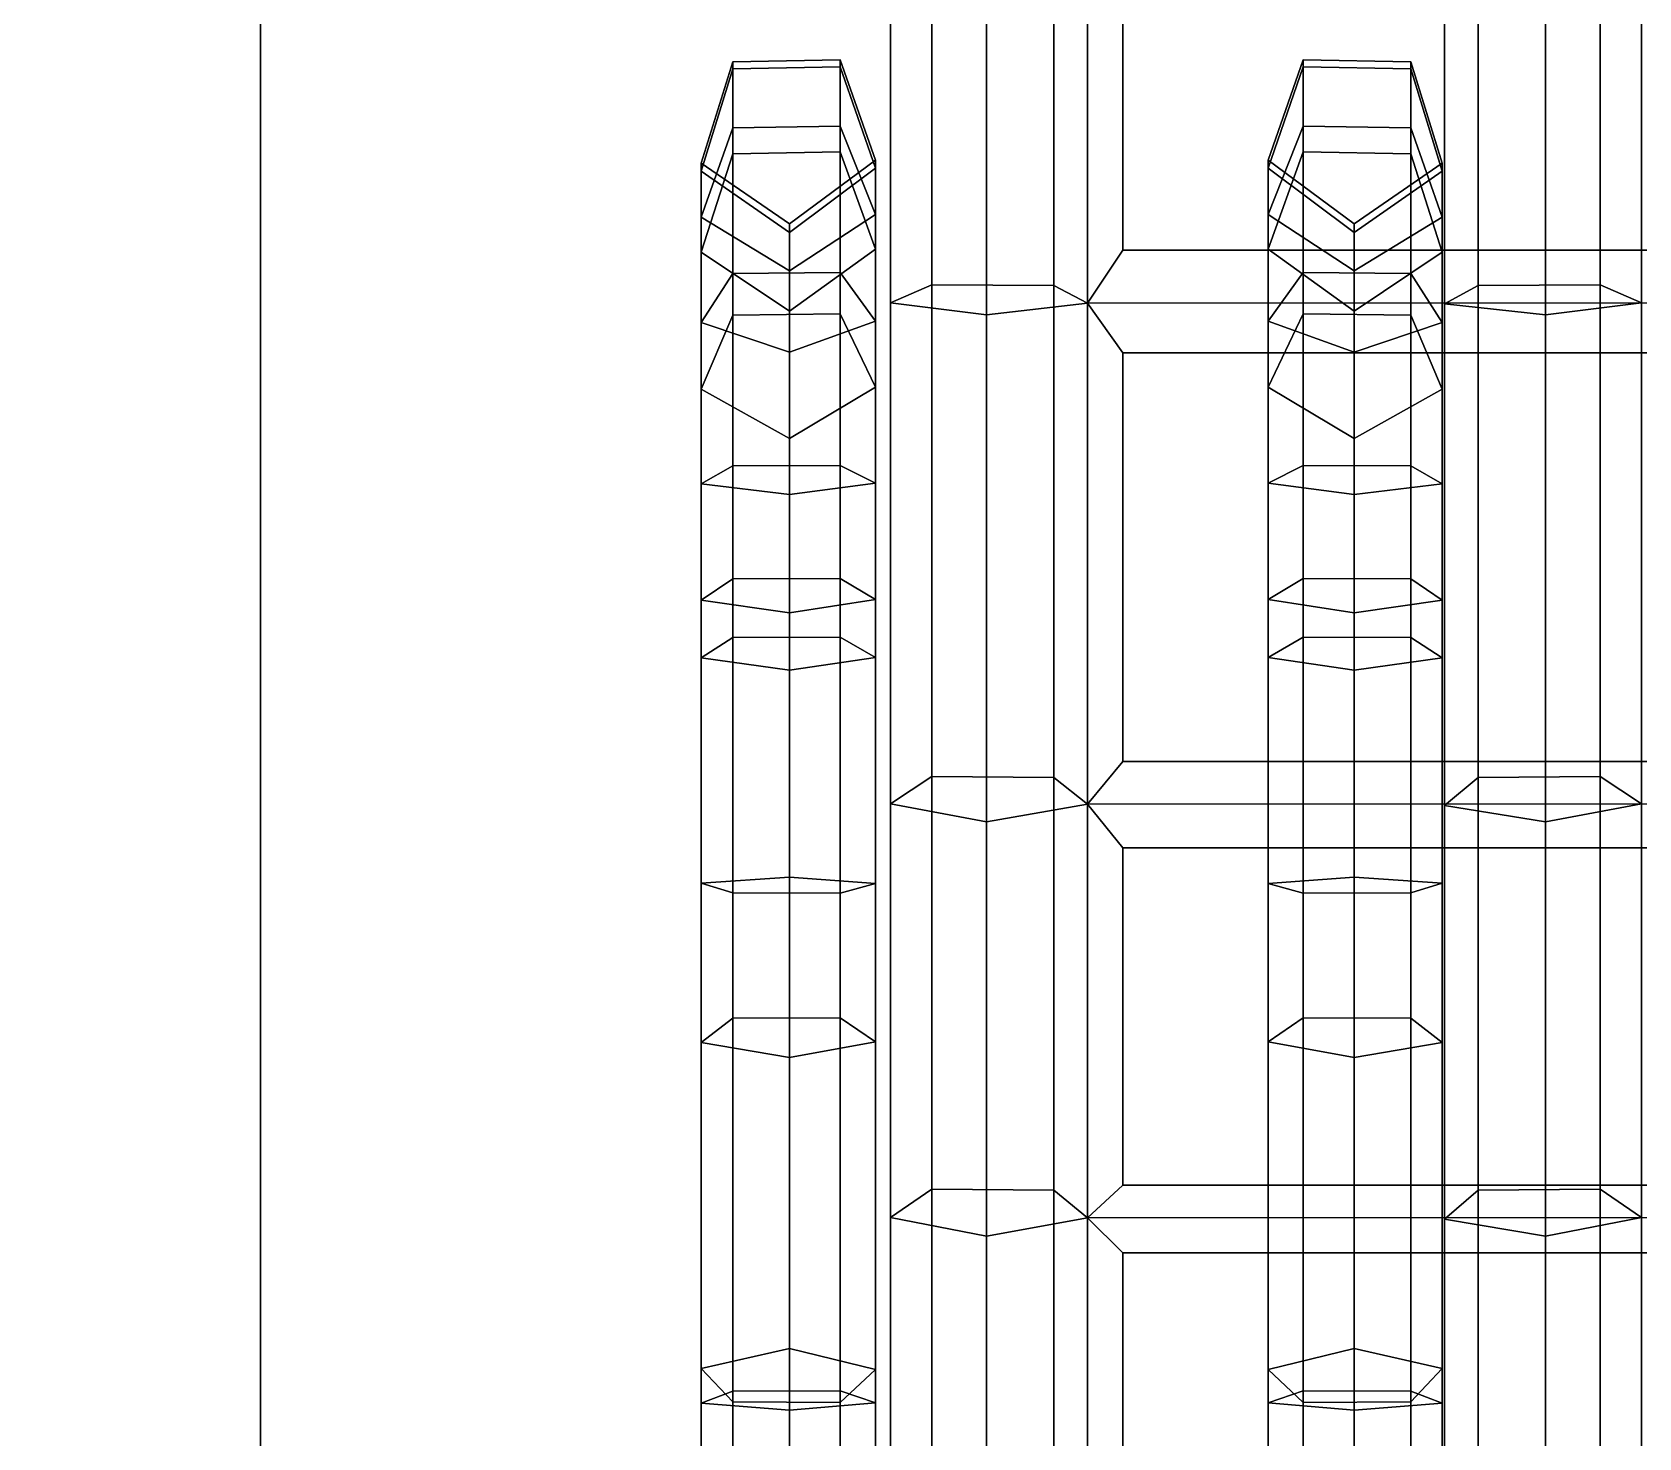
# Model space of a CAD drawing. Extents: x -252 to 252, y 0 to 101.
# Drawn here: x -110.75 to -101.7, y 21.62 to 29.54 of the extents above; entities that cross this region are included whole.
import ezdxf

# ---------------------------------------------------------------- set-up
doc = ezdxf.new("R2010")
doc.units = 0

msp = doc.modelspace()

# ---------------------------------------------------------------- linework, layer by layer
for points in [[(-91.667435, 93.664322, 218.68718), (-91.667191, -0.000022, 218.687424), (-185.538284, 0, 218.687424), (-185.538101, 93.664322, 218.68718)], [(-109.463577, 19.780657, 200.323898), (-109.463577, 36.417885, 200.323898), (-130.069534, 36.417885, 200.323898), (-130.069534, 19.780657, 200.323898)], [(-109.463577, 19.780653, 209.465744), (-109.463577, 36.417877, 209.4655), (-109.463577, 36.417885, 200.323898), (-109.463577, 19.780657, 200.323898)], [(-92.603958, 36.417877, 209.4655), (-109.463577, 36.417877, 209.4655), (-109.463577, 19.780653, 209.465744), (-92.603958, 19.780653, 209.4655)], [(-105.918137, 28.014383, 143.3685), (-105.918137, 31.280491, 143.266113), (-105.684219, 31.300468, 143.911041), (-105.684219, 28.11651, 144.005768)], [(-105.684219, 28.11651, 144.005768), (-105.684219, 31.300468, 143.911041), (-104.998428, 31.299761, 143.888336), (-104.998428, 28.112886, 143.983063)], [(-104.998428, 28.112886, 143.983063), (-104.998428, 31.299761, 143.888336), (-104.808304, 31.2803, 143.259918), (-104.808304, 28.013395, 143.362335)], [(-102.608719, 28.112886, -62.271713), (-102.608719, 31.299761, -62.177002), (-102.798965, 31.279362, -61.517746), (-102.798965, 28.008522, -61.620651)], [(-101.922928, 28.11651, -62.294434), (-101.922928, 31.300468, -62.199692), (-102.608719, 31.299761, -62.177002), (-102.608719, 28.112886, -62.271713)], [(-101.68898, 28.014383, -61.65715), (-101.68898, 31.280491, -61.554764), (-101.922928, 31.300468, -62.199692), (-101.922928, 28.11651, -62.294434)], [(-105.37645, 27.947653, 142.952087), (-105.37645, 31.267467, 142.844574), (-105.918137, 31.280491, 143.266113), (-105.918137, 28.014383, 143.3685)], [(-104.808304, 28.013395, 143.362335), (-104.808304, 31.2803, 143.259918), (-105.37645, 31.267467, 142.844574), (-105.37645, 27.947653, 142.952087)], [(-104.808304, 28.013395, 143.362335), (-104.808304, 31.2803, 143.259918), (-87.096817, 31.280491, 143.266113), (-87.096817, 28.014383, 143.3685)], [(-104.608444, 28.310822, 143.222778), (-104.608444, 30.975517, 143.139313), (-104.808304, 31.2803, 143.259918), (-104.808304, 28.013395, 143.362335)], [(-102.798965, 28.008522, -61.620651), (-102.798965, 31.279362, -61.517746), (-102.230667, 31.267467, -61.13324), (-102.230667, 27.947653, -61.240738)], [(-102.230667, 27.947653, -61.240738), (-102.230667, 31.267467, -61.13324), (-101.68898, 31.280491, -61.554764), (-101.68898, 28.014383, -61.65715)], [(-87.29689, 30.975517, 143.139313), (-104.608444, 30.975517, 143.139313), (-104.608444, 28.310822, 143.222778), (-87.29689, 28.310822, 143.222778)], [(-106.982803, 28.496767, 141.839325), (-106.982803, 28.801994, 139.719727), (-106.805283, 29.371763, 139.825912), (-106.805283, 29.000656, 142.125595)], [(-106.982803, 28.801994, 139.719727), (-106.982803, 28.756561, 131.743027), (-106.805283, 29.333246, 131.685272), (-106.805283, 29.371763, 139.825912)], [(-106.982803, 28.756561, 131.743027), (-106.982803, 28.300129, 130.254562), (-106.805283, 28.854576, 130.085876), (-106.805283, 29.333246, 131.685272)], [(-106.805283, 29.000656, 142.125595), (-106.805283, 29.371763, 139.825912), (-106.199631, 29.382107, 139.82785), (-106.199631, 29.009808, 142.130783)], [(-106.805283, 29.371763, 139.825912), (-106.805283, 29.333246, 131.685272), (-106.199631, 29.343699, 131.684189), (-106.199631, 29.382107, 139.82785)], [(-106.805283, 29.333246, 131.685272), (-106.805283, 28.854576, 130.085876), (-106.199631, 28.864635, 130.082672), (-106.199631, 29.343699, 131.684189)], [(-106.199631, 29.009808, 142.130783), (-106.199631, 29.382107, 139.82785), (-106.002182, 28.818752, 139.722824), (-106.002182, 28.511574, 141.847672)], [(-106.199631, 29.382107, 139.82785), (-106.199631, 29.343699, 131.684189), (-106.002182, 28.773485, 131.741302), (-106.002182, 28.818752, 139.722824)], [(-106.199631, 29.343699, 131.684189), (-106.199631, 28.864635, 130.082672), (-106.002182, 28.31642, 130.249649), (-106.002182, 28.773485, 131.741302)], [(-103.593887, 29.009808, -60.419449), (-103.593887, 29.382107, -58.116516), (-103.791336, 28.818752, -58.01149), (-103.791336, 28.511574, -60.136337)], [(-103.593887, 29.382107, -58.116516), (-103.593887, 29.343699, -49.972855), (-103.791336, 28.773485, -50.029968), (-103.791336, 28.818752, -58.01149)], [(-103.593887, 29.343699, -49.972855), (-103.593887, 28.864635, -48.371338), (-103.791336, 28.31642, -48.538315), (-103.791336, 28.773485, -50.029968)], [(-102.987961, 29.000656, -60.414261), (-102.987961, 29.371763, -58.114578), (-103.593887, 29.382107, -58.116516), (-103.593887, 29.009808, -60.419449)], [(-102.987961, 29.371763, -58.114578), (-102.987961, 29.333246, -49.973938), (-103.593887, 29.343699, -49.972855), (-103.593887, 29.382107, -58.116516)], [(-102.987961, 29.333246, -49.973938), (-102.987961, 28.854576, -48.374474), (-103.593887, 28.864635, -48.371338), (-103.593887, 29.343699, -49.972855)], [(-102.810684, 28.496767, -60.127991), (-102.810684, 28.801994, -58.008392), (-102.987961, 29.371763, -58.114578), (-102.987961, 29.000656, -60.414261)], [(-102.810684, 28.801994, -58.008392), (-102.810684, 28.756561, -50.031708), (-102.987961, 29.333246, -49.973938), (-102.987961, 29.371763, -58.114578)], [(-102.810684, 28.756561, -50.031708), (-102.810684, 28.300129, -48.543228), (-102.987961, 28.854576, -48.374474), (-102.987961, 29.333246, -49.973938)], [(-106.982803, 27.903496, 142.934662), (-106.982803, 28.496767, 141.839325), (-106.805283, 29.000656, 142.125595), (-106.805283, 28.17988, 143.444061)], [(-106.805283, 28.17988, 143.444061), (-106.805283, 29.000656, 142.125595), (-106.199631, 29.009808, 142.130783), (-106.199631, 28.184921, 143.453217)], [(-106.199631, 28.184921, 143.453217), (-106.199631, 29.009808, 142.130783), (-106.002182, 28.511574, 141.847672), (-106.002182, 27.911619, 142.949524)], [(-103.593887, 28.184921, -61.741882), (-103.593887, 29.009808, -60.419449), (-103.791336, 28.511574, -60.136337), (-103.791336, 27.911619, -61.238174)], [(-102.987961, 28.17988, -61.73259), (-102.987961, 29.000656, -60.414261), (-103.593887, 29.009808, -60.419449), (-103.593887, 28.184921, -61.741882)], [(-102.810684, 27.903496, -61.22319), (-102.810684, 28.496767, -60.127991), (-102.987961, 29.000656, -60.414261), (-102.987961, 28.17988, -61.73259)], [(-106.982803, 28.300129, 130.254562), (-106.982803, 27.52829, 129.482758), (-106.805283, 27.944954, 129.079987), (-106.805283, 28.854576, 130.085876)], [(-106.805283, 28.854576, 130.085876), (-106.805283, 27.944954, 129.079987), (-106.199631, 27.952518, 129.072632), (-106.199631, 28.864635, 130.082672)], [(-106.199631, 28.864635, 130.082672), (-106.199631, 27.952518, 129.072632), (-106.002182, 27.540535, 129.470917), (-106.002182, 28.31642, 130.249649)], [(-103.593887, 28.864635, -48.371338), (-103.593887, 27.952518, -47.361298), (-103.791336, 27.540535, -47.759575), (-103.791336, 28.31642, -48.538315)], [(-102.987961, 28.854576, -48.374474), (-102.987961, 27.944954, -47.368652), (-103.593887, 27.952518, -47.361298), (-103.593887, 28.864635, -48.371338)], [(-102.810684, 28.300129, -48.543228), (-102.810684, 27.52829, -47.771416), (-102.987961, 27.944954, -47.368652), (-102.987961, 28.854576, -48.374474)], [(-106.486374, 28.194473, 141.667557), (-106.486374, 28.460215, 139.655991), (-106.982803, 28.801994, 139.719727), (-106.982803, 28.496767, 141.839325)], [(-106.486374, 28.460215, 139.655991), (-106.486374, 28.410625, 131.77774), (-106.982803, 28.756561, 131.743027), (-106.982803, 28.801994, 139.719727)], [(-106.002182, 28.511574, 141.847672), (-106.002182, 28.818752, 139.722824), (-106.486374, 28.460215, 139.655991), (-106.486374, 28.194473, 141.667557)], [(-106.002182, 28.818752, 139.722824), (-106.002182, 28.773485, 131.741302), (-106.486374, 28.410625, 131.77774), (-106.486374, 28.460215, 139.655991)], [(-106.002182, 28.773485, 131.741302), (-106.002182, 28.31642, 130.249649), (-106.486374, 27.967525, 130.35585), (-106.486374, 28.410625, 131.77774)], [(-103.791336, 28.511574, -60.136337), (-103.791336, 28.818752, -58.01149), (-103.307358, 28.460215, -57.944656), (-103.307358, 28.194473, -59.956223)], [(-103.791336, 28.818752, -58.01149), (-103.791336, 28.773485, -50.029968), (-103.307358, 28.410625, -50.066467), (-103.307358, 28.460215, -57.944656)], [(-103.791336, 28.773485, -50.029968), (-103.791336, 28.31642, -48.538315), (-103.307358, 27.967525, -48.644417), (-103.307358, 28.410625, -50.066467)], [(-103.307358, 28.194473, -59.956223), (-103.307358, 28.460215, -57.944656), (-102.810684, 28.801994, -58.008392), (-102.810684, 28.496767, -60.127991)], [(-103.307358, 28.460215, -57.944656), (-103.307358, 28.410625, -50.066467), (-102.810684, 28.756561, -50.031708), (-102.810684, 28.801994, -58.008392)], [(-106.486374, 28.410625, 131.77774), (-106.486374, 27.967525, 130.35585), (-106.982803, 28.300129, 130.254562), (-106.982803, 28.756561, 131.743027)], [(-103.307358, 28.410625, -50.066467), (-103.307358, 27.967525, -48.644417), (-102.810684, 28.300129, -48.543228), (-102.810684, 28.756561, -50.031708)], [(-106.486374, 27.737684, 142.629028), (-106.486374, 28.194473, 141.667557), (-106.982803, 28.496767, 141.839325), (-106.982803, 27.903496, 142.934662)], [(-106.002182, 27.911619, 142.949524), (-106.002182, 28.511574, 141.847672), (-106.486374, 28.194473, 141.667557), (-106.486374, 27.737684, 142.629028)], [(-103.791336, 27.911619, -61.238174), (-103.791336, 28.511574, -60.136337), (-103.307358, 28.194473, -59.956223), (-103.307358, 27.737684, -60.917679)], [(-103.307358, 27.737684, -60.917679), (-103.307358, 28.194473, -59.956223), (-102.810684, 28.496767, -60.127991), (-102.810684, 27.903496, -61.22319)], [(-106.002182, 28.31642, 130.249649), (-106.002182, 27.540535, 129.470917), (-106.486374, 27.250189, 129.759613), (-106.486374, 27.967525, 130.35585)], [(-103.791336, 28.31642, -48.538315), (-103.791336, 27.540535, -47.759575), (-103.307358, 27.250189, -48.048279), (-103.307358, 27.967525, -48.644417)], [(-106.486374, 27.967525, 130.35585), (-106.486374, 27.250189, 129.759613), (-106.982803, 27.52829, 129.482758), (-106.982803, 28.300129, 130.254562)], [(-87.29689, 28.310822, 143.222778), (-104.608444, 28.310822, 143.222778), (-104.808304, 28.013395, 143.362335), (-87.096817, 28.014383, 143.3685)], [(-103.307358, 27.967525, -48.644417), (-103.307358, 27.250189, -48.048279), (-102.810684, 27.52829, -47.771416), (-102.810684, 28.300129, -48.543228)], [(-106.982803, 26.995197, 143.368958), (-106.982803, 27.903496, 142.934662), (-106.805283, 28.17988, 143.444061), (-106.805283, 27.096577, 143.939636)], [(-106.805283, 27.096577, 143.939636), (-106.805283, 28.17988, 143.444061), (-106.199631, 28.184921, 143.453217), (-106.199631, 27.098421, 143.949921)], [(-106.199631, 27.098421, 143.949921), (-106.199631, 28.184921, 143.453217), (-106.002182, 27.911619, 142.949524), (-106.002182, 26.998173, 143.385742)], [(-103.593887, 27.098421, -62.238571), (-103.593887, 28.184921, -61.741882), (-103.791336, 27.911619, -61.238174), (-103.791336, 26.998173, -61.674408)], [(-102.987961, 27.096577, -62.228302), (-102.987961, 28.17988, -61.73259), (-103.593887, 28.184921, -61.741882), (-103.593887, 27.098421, -62.238571)], [(-102.810684, 26.995197, -61.657608), (-102.810684, 27.903496, -61.22319), (-102.987961, 28.17988, -61.73259), (-102.987961, 27.096577, -62.228302)], [(-105.918137, 25.192883, 143.821228), (-105.918137, 28.014383, 143.3685), (-105.684219, 28.11651, 144.005768), (-105.684219, 25.346622, 144.447998)], [(-105.684219, 25.346622, 144.447998), (-105.684219, 28.11651, 144.005768), (-104.998428, 28.112886, 143.983063), (-104.998428, 25.341171, 144.425781)], [(-104.998428, 25.341171, 144.425781), (-104.998428, 28.112886, 143.983063), (-104.808304, 28.013395, 143.362335), (-104.808304, 25.191427, 143.815247)], [(-102.608719, 25.341171, -62.714432), (-102.608719, 28.112886, -62.271713), (-102.798965, 28.008522, -61.620651), (-102.798965, 25.184061, -62.07402)], [(-101.922928, 25.346622, -62.736649), (-101.922928, 28.11651, -62.294434), (-102.608719, 28.112886, -62.271713), (-102.608719, 25.341171, -62.714432)], [(-101.68898, 25.192883, -62.109894), (-101.68898, 28.014383, -61.65715), (-101.922928, 28.11651, -62.294434), (-101.922928, 25.346622, -62.736649)], [(-106.805283, 27.944954, 129.079987), (-106.805283, 26.460054, 128.694275), (-106.199631, 26.462246, 128.684006), (-106.199631, 27.952518, 129.072632)], [(-106.199631, 27.952518, 129.072632), (-106.199631, 26.462246, 128.684006), (-106.002182, 26.343851, 129.244766), (-106.002182, 27.540535, 129.470917)], [(-105.37645, 25.092434, 143.411621), (-105.37645, 27.947653, 142.952087), (-105.918137, 28.014383, 143.3685), (-105.918137, 25.192883, 143.821228)], [(-104.808304, 25.191427, 143.815247), (-104.808304, 28.013395, 143.362335), (-105.37645, 27.947653, 142.952087), (-105.37645, 25.092434, 143.411621)], [(-104.808304, 25.191427, 143.815247), (-104.808304, 28.013395, 143.362335), (-87.096817, 28.014383, 143.3685), (-87.096817, 25.192883, 143.821228)], [(-104.608444, 27.733013, 143.275574), (-87.29689, 27.733013, 143.275574), (-87.096817, 28.014383, 143.3685), (-104.808304, 28.013395, 143.362335)], [(-104.608444, 25.431057, 143.644867), (-104.608444, 27.733013, 143.275574), (-104.808304, 28.013395, 143.362335), (-104.808304, 25.191427, 143.815247)], [(-103.593887, 27.952518, -47.361298), (-103.593887, 26.462246, -46.972687), (-103.791336, 26.343851, -47.533432), (-103.791336, 27.540535, -47.759575)], [(-102.987961, 27.944954, -47.368652), (-102.987961, 26.460054, -46.982933), (-103.593887, 26.462246, -46.972687), (-103.593887, 27.952518, -47.361298)], [(-102.798965, 25.184061, -62.07402), (-102.798965, 28.008522, -61.620651), (-102.230667, 27.947653, -61.240738), (-102.230667, 25.092434, -61.700272)], [(-102.230667, 25.092434, -61.700272), (-102.230667, 27.947653, -61.240738), (-101.68898, 28.014383, -61.65715), (-101.68898, 25.192883, -62.109894)], [(-106.982803, 27.52829, 129.482758), (-106.982803, 26.340319, 129.261337), (-106.805283, 26.460054, 128.694275), (-106.805283, 27.944954, 129.079987)], [(-106.486374, 26.934399, 143.026672), (-106.486374, 27.737684, 142.629028), (-106.982803, 27.903496, 142.934662), (-106.982803, 26.995197, 143.368958)], [(-106.002182, 26.998173, 143.385742), (-106.002182, 27.911619, 142.949524), (-106.486374, 27.737684, 142.629028), (-106.486374, 26.934399, 143.026672)], [(-103.791336, 26.998173, -61.674408), (-103.791336, 27.911619, -61.238174), (-103.307358, 27.737684, -60.917679), (-103.307358, 26.934399, -61.315338)], [(-103.307358, 26.934399, -61.315338), (-103.307358, 27.737684, -60.917679), (-102.810684, 27.903496, -61.22319), (-102.810684, 26.995197, -61.657608)], [(-102.810684, 27.52829, -47.771416), (-102.810684, 26.340319, -47.550003), (-102.987961, 26.460054, -46.982933), (-102.987961, 27.944954, -47.368652)], [(-87.29689, 27.733013, 143.275574), (-104.608444, 27.733013, 143.275574), (-104.608444, 25.431057, 143.644867), (-87.29689, 25.431057, 143.644867)], [(-106.486374, 27.250189, 129.759613), (-106.486374, 26.268517, 129.601593), (-106.982803, 26.340319, 129.261337), (-106.982803, 27.52829, 129.482758)], [(-106.002182, 27.540535, 129.470917), (-106.002182, 26.343851, 129.244766), (-106.486374, 26.268517, 129.601593), (-106.486374, 27.250189, 129.759613)], [(-103.791336, 27.540535, -47.759575), (-103.791336, 26.343851, -47.533432), (-103.307358, 26.268517, -47.890259), (-103.307358, 27.250189, -48.048279)], [(-103.307358, 27.250189, -48.048279), (-103.307358, 26.268517, -47.890259), (-102.810684, 26.340319, -47.550003), (-102.810684, 27.52829, -47.771416)], [(-106.982803, 26.014757, 143.481567), (-106.982803, 26.995197, 143.368958), (-106.805283, 27.096577, 143.939636), (-106.805283, 26.129766, 144.049591)], [(-106.805283, 26.129766, 144.049591), (-106.805283, 27.096577, 143.939636), (-106.199631, 27.098421, 143.949921), (-106.199631, 26.131842, 144.059937)], [(-106.199631, 26.131842, 144.059937), (-106.199631, 27.098421, 143.949921), (-106.002182, 26.998173, 143.385742), (-106.002182, 26.018141, 143.498291)], [(-103.593887, 26.131842, -62.348602), (-103.593887, 27.098421, -62.238571), (-103.791336, 26.998173, -61.674408), (-103.791336, 26.018141, -61.786942)], [(-102.987961, 26.129766, -62.338257), (-102.987961, 27.096577, -62.228302), (-103.593887, 27.098421, -62.238571), (-103.593887, 26.131842, -62.348602)], [(-102.810684, 26.014757, -61.770233), (-102.810684, 26.995197, -61.657608), (-102.987961, 27.096577, -62.228302), (-102.987961, 26.129766, -62.338257)], [(-106.486374, 25.945774, 143.140778), (-106.486374, 26.934399, 143.026672), (-106.982803, 26.995197, 143.368958), (-106.982803, 26.014757, 143.481567)], [(-106.002182, 26.018141, 143.498291), (-106.002182, 26.998173, 143.385742), (-106.486374, 26.934399, 143.026672), (-106.486374, 25.945774, 143.140778)], [(-103.791336, 26.018141, -61.786942), (-103.791336, 26.998173, -61.674408), (-103.307358, 26.934399, -61.315338), (-103.307358, 25.945774, -61.429428)], [(-103.307358, 25.945774, -61.429428), (-103.307358, 26.934399, -61.315338), (-102.810684, 26.995197, -61.657608), (-102.810684, 26.014757, -61.770233)], [(-106.982803, 26.340319, 129.261337), (-106.982803, 24.746664, 129.438583), (-106.805283, 24.691505, 128.844574), (-106.805283, 26.460054, 128.694275)], [(-106.805283, 26.460054, 128.694275), (-106.805283, 24.691505, 128.844574), (-106.199631, 24.6905, 128.834076), (-106.199631, 26.462246, 128.684006)], [(-106.199631, 26.462246, 128.684006), (-106.199631, 24.6905, 128.834076), (-106.002182, 24.745045, 129.4216), (-106.002182, 26.343851, 129.244766)], [(-103.593887, 26.462246, -46.972687), (-103.593887, 24.6905, -47.122742), (-103.791336, 24.745045, -47.710266), (-103.791336, 26.343851, -47.533432)], [(-102.987961, 26.460054, -46.982933), (-102.987961, 24.691505, -47.13324), (-103.593887, 24.6905, -47.122742), (-103.593887, 26.462246, -46.972687)], [(-102.810684, 26.340319, -47.550003), (-102.810684, 24.746664, -47.727264), (-102.987961, 24.691505, -47.13324), (-102.987961, 26.460054, -46.982933)], [(-106.486374, 26.268517, 129.601593), (-106.486374, 24.779762, 129.767487), (-106.982803, 24.746664, 129.438583), (-106.982803, 26.340319, 129.261337)], [(-106.002182, 26.343851, 129.244766), (-106.002182, 24.745045, 129.4216), (-106.486374, 24.779762, 129.767487), (-106.486374, 26.268517, 129.601593)], [(-103.791336, 26.343851, -47.533432), (-103.791336, 24.745045, -47.710266), (-103.307358, 24.779762, -48.056145), (-103.307358, 26.268517, -47.890259)], [(-103.307358, 26.268517, -47.890259), (-103.307358, 24.779762, -48.056145), (-102.810684, 24.746664, -47.727264), (-102.810684, 26.340319, -47.550003)], [(-106.982803, 23.848408, 143.759155), (-106.982803, 26.014757, 143.481567), (-106.805283, 26.129766, 144.049591), (-106.805283, 23.9863, 144.322052)], [(-106.805283, 23.9863, 144.322052), (-106.805283, 26.129766, 144.049591), (-106.199631, 26.131842, 144.059937), (-106.199631, 23.988825, 144.332336)], [(-106.199631, 23.988825, 144.332336), (-106.199631, 26.131842, 144.059937), (-106.002182, 26.018141, 143.498291), (-106.002182, 23.852461, 143.775665)], [(-103.593887, 23.988825, -62.621002), (-103.593887, 26.131842, -62.348602), (-103.791336, 26.018141, -61.786942), (-103.791336, 23.852461, -62.064316)], [(-102.987961, 23.9863, -62.610703), (-102.987961, 26.129766, -62.338257), (-103.593887, 26.131842, -62.348602), (-103.593887, 23.988825, -62.621002)], [(-102.810684, 23.848408, -62.047806), (-102.810684, 26.014757, -61.770233), (-102.987961, 26.129766, -62.338257), (-102.987961, 23.9863, -62.610703)], [(-106.486374, 23.765675, 143.421417), (-106.486374, 25.945774, 143.140778), (-106.982803, 26.014757, 143.481567), (-106.982803, 23.848408, 143.759155)], [(-106.002182, 23.852461, 143.775665), (-106.002182, 26.018141, 143.498291), (-106.486374, 25.945774, 143.140778), (-106.486374, 23.765675, 143.421417)], [(-103.791336, 23.852461, -62.064316), (-103.791336, 26.018141, -61.786942), (-103.307358, 25.945774, -61.429428), (-103.307358, 23.765675, -61.710114)], [(-103.307358, 23.765675, -61.710114), (-103.307358, 25.945774, -61.429428), (-102.810684, 26.014757, -61.770233), (-102.810684, 23.848408, -62.047806)], [(-87.29689, 25.431057, 143.644867), (-104.608444, 25.431057, 143.644867), (-104.808304, 25.191427, 143.815247), (-87.096817, 25.192883, 143.821228)], [(-105.918137, 22.863194, 144.392609), (-105.918137, 25.192883, 143.821228), (-105.684219, 25.346622, 144.447998), (-105.684219, 23.023598, 145.01767)], [(-105.684219, 23.023598, 145.01767), (-105.684219, 25.346622, 144.447998), (-104.998428, 25.341171, 144.425781), (-104.998428, 23.017914, 144.995636)], [(-104.998428, 23.017914, 144.995636), (-104.998428, 25.341171, 144.425781), (-104.808304, 25.191427, 143.815247), (-104.808304, 22.86166, 144.386658)], [(-102.608719, 23.017914, -63.284286), (-102.608719, 25.341171, -62.714432), (-102.798965, 25.184061, -62.07402), (-102.798965, 22.853975, -62.645401)], [(-101.922928, 23.023598, -63.306335), (-101.922928, 25.346622, -62.736649), (-102.608719, 25.341171, -62.714432), (-102.608719, 23.017914, -63.284286)], [(-101.68898, 22.863194, -62.681305), (-101.68898, 25.192883, -62.109894), (-101.922928, 25.346622, -62.736649), (-101.922928, 23.023598, -63.306335)], [(-105.37645, 22.758347, 143.984161), (-105.37645, 25.092434, 143.411621), (-105.918137, 25.192883, 143.821228), (-105.918137, 22.863194, 144.392609)], [(-104.808304, 22.86166, 144.386658), (-104.808304, 25.191427, 143.815247), (-105.37645, 25.092434, 143.411621), (-105.37645, 22.758347, 143.984161)], [(-104.808304, 22.86166, 144.386658), (-104.808304, 25.191427, 143.815247), (-87.096817, 25.192883, 143.821228), (-87.096817, 22.863194, 144.392639)], [(-104.608444, 24.945923, 143.741364), (-87.29689, 24.945923, 143.741364), (-87.096817, 25.192883, 143.821228), (-104.808304, 25.191427, 143.815247)], [(-104.608444, 23.045202, 144.20755), (-104.608444, 24.945923, 143.741364), (-104.808304, 25.191427, 143.815247), (-104.808304, 22.86166, 144.386658)], [(-102.798965, 22.853975, -62.645401), (-102.798965, 25.184061, -62.07402), (-102.230667, 25.092434, -61.700272), (-102.230667, 22.758347, -62.272842)], [(-102.230667, 22.758347, -62.272842), (-102.230667, 25.092434, -61.700272), (-101.68898, 25.192883, -62.109894), (-101.68898, 22.863194, -62.681305)], [(-87.29689, 24.945923, 143.741364), (-104.608444, 24.945923, 143.741364), (-104.608444, 23.045202, 144.20755), (-87.29689, 23.045202, 144.20755)], [(-106.486374, 24.779762, 129.767487), (-106.486374, 22.125954, 130.526932), (-106.982803, 22.013481, 130.197983), (-106.982803, 24.746664, 129.438583)], [(-106.982803, 24.746664, 129.438583), (-106.982803, 22.013481, 130.197983), (-106.805283, 21.825991, 129.649551), (-106.805283, 24.691505, 128.844574)], [(-106.002182, 24.745045, 129.4216), (-106.002182, 22.00798, 130.182037), (-106.486374, 22.125954, 130.526932), (-106.486374, 24.779762, 129.767487)], [(-106.199631, 24.6905, 128.834076), (-106.199631, 21.822584, 129.639694), (-106.002182, 22.00798, 130.182037), (-106.002182, 24.745045, 129.4216)], [(-103.791336, 24.745045, -47.710266), (-103.791336, 22.00798, -48.470604), (-103.307358, 22.125954, -48.815598), (-103.307358, 24.779762, -48.056145)], [(-103.593887, 24.6905, -47.122742), (-103.593887, 21.822584, -47.928352), (-103.791336, 22.00798, -48.470604), (-103.791336, 24.745045, -47.710266)], [(-103.307358, 24.779762, -48.056145), (-103.307358, 22.125954, -48.815598), (-102.810684, 22.013481, -48.486641), (-102.810684, 24.746664, -47.727264)], [(-102.810684, 24.746664, -47.727264), (-102.810684, 22.013481, -48.486641), (-102.987961, 21.825991, -47.938217), (-102.987961, 24.691505, -47.13324)], [(-106.805283, 24.691505, 128.844574), (-106.805283, 21.825991, 129.649551), (-106.199631, 21.822584, 129.639694), (-106.199631, 24.6905, 128.834076)], [(-102.987961, 24.691505, -47.13324), (-102.987961, 21.825991, -47.938217), (-103.593887, 21.822584, -47.928352), (-103.593887, 24.6905, -47.122742)], [(-106.982803, 21.819103, 144.19986), (-106.982803, 23.848408, 143.759155), (-106.805283, 23.9863, 144.322052), (-106.805283, 21.886133, 144.775604)], [(-106.805283, 21.886133, 144.775604), (-106.805283, 23.9863, 144.322052), (-106.199631, 23.988825, 144.332336), (-106.199631, 21.887346, 144.786011)], [(-106.199631, 21.887346, 144.786011), (-106.199631, 23.988825, 144.332336), (-106.002182, 23.852461, 143.775665), (-106.002182, 21.821075, 144.216766)], [(-103.593887, 21.887346, -63.074661), (-103.593887, 23.988825, -62.621002), (-103.791336, 23.852461, -62.064316), (-103.791336, 21.821075, -62.505432)], [(-102.987961, 21.886133, -63.06427), (-102.987961, 23.9863, -62.610703), (-103.593887, 23.988825, -62.621002), (-103.593887, 21.887346, -63.074661)], [(-102.810684, 21.819103, -62.48851), (-102.810684, 23.848408, -62.047806), (-102.987961, 23.9863, -62.610703), (-102.987961, 21.886133, -63.06427)], [(-106.486374, 21.778893, 143.854645), (-106.486374, 23.765675, 143.421417), (-106.982803, 23.848408, 143.759155), (-106.982803, 21.819103, 144.19986)], [(-106.002182, 21.821075, 144.216766), (-106.002182, 23.852461, 143.775665), (-106.486374, 23.765675, 143.421417), (-106.486374, 21.778893, 143.854645)], [(-103.791336, 21.821075, -62.505432), (-103.791336, 23.852461, -62.064316), (-103.307358, 23.765675, -61.710114), (-103.307358, 21.778893, -62.143311)], [(-103.307358, 21.778893, -62.143311), (-103.307358, 23.765675, -61.710114), (-102.810684, 23.848408, -62.047806), (-102.810684, 21.819103, -62.48851)], [(-105.918137, 21.080244, 144.851654), (-105.918137, 22.863194, 144.392609), (-105.684219, 23.023598, 145.01767), (-105.684219, 21.156864, 145.492401)], [(-105.684219, 21.156864, 145.492401), (-105.684219, 23.023598, 145.01767), (-104.998428, 23.017914, 144.995636), (-104.998428, 21.154148, 145.469727)], [(-104.998428, 21.154148, 145.469727), (-104.998428, 23.017914, 144.995636), (-104.808304, 22.86166, 144.386658), (-104.808304, 21.079512, 144.845551)], [(-87.29689, 23.045202, 144.20755), (-104.608444, 23.045202, 144.20755), (-104.808304, 22.86166, 144.386658), (-87.096817, 22.863194, 144.392639)], [(-102.608719, 21.154148, -63.758377), (-102.608719, 23.017914, -63.284286), (-102.798965, 22.853975, -62.645401), (-102.798965, 21.075848, -63.103592)], [(-101.922928, 21.156864, -63.781052), (-101.922928, 23.023598, -63.306335), (-102.608719, 23.017914, -63.284286), (-102.608719, 21.154148, -63.758377)], [(-101.68898, 21.080244, -63.14032), (-101.68898, 22.863194, -62.681305), (-101.922928, 23.023598, -63.306335), (-101.922928, 21.156864, -63.781052)], [(-105.37645, 21.030182, 144.433014), (-105.37645, 22.758347, 143.984161), (-105.918137, 22.863194, 144.392609), (-105.918137, 21.080244, 144.851654)], [(-104.808304, 21.079512, 144.845551), (-104.808304, 22.86166, 144.386658), (-105.37645, 22.758347, 143.984161), (-105.37645, 21.030182, 144.433014)], [(-104.808304, 21.079512, 144.845551), (-104.808304, 22.86166, 144.386658), (-87.096817, 22.863194, 144.392639), (-87.096817, 21.080244, 144.851654)], [(-104.608444, 22.665051, 144.302856), (-87.29689, 22.665051, 144.302856), (-87.096817, 22.863194, 144.392639), (-104.808304, 22.86166, 144.386658)], [(-104.608444, 21.210405, 144.677277), (-104.608444, 22.665051, 144.302856), (-104.808304, 22.86166, 144.386658), (-104.808304, 21.079512, 144.845551)], [(-102.798965, 21.075848, -63.103592), (-102.798965, 22.853975, -62.645401), (-102.230667, 22.758347, -62.272842), (-102.230667, 21.030182, -62.72168)], [(-102.230667, 21.030182, -62.72168), (-102.230667, 22.758347, -62.272842), (-101.68898, 22.863194, -62.681305), (-101.68898, 21.080244, -63.14032)], [(-87.29689, 22.665051, 144.302856), (-104.608444, 22.665051, 144.302856), (-104.608444, 21.210405, 144.677277), (-87.29689, 21.210405, 144.677277)], [(-106.486374, 22.125954, 130.526932), (-106.486374, 21.251438, 130.947311), (-106.982803, 21.09127, 130.638748), (-106.982803, 22.013481, 130.197983)], [(-106.002182, 22.00798, 130.182037), (-106.002182, 21.083414, 130.623657), (-106.486374, 21.251438, 130.947311), (-106.486374, 22.125954, 130.526932)], [(-103.791336, 22.00798, -48.470604), (-103.791336, 21.083414, -48.912315), (-103.307358, 21.251438, -49.235977), (-103.307358, 22.125954, -48.815598)], [(-103.307358, 22.125954, -48.815598), (-103.307358, 21.251438, -49.235977), (-102.810684, 21.09127, -48.927406), (-102.810684, 22.013481, -48.486641)], [(-106.982803, 22.013481, 130.197983), (-106.982803, 21.09127, 130.638748), (-106.805283, 20.824268, 130.124298), (-106.805283, 21.825991, 129.649551)], [(-106.199631, 21.822584, 129.639694), (-106.199631, 20.81942, 130.11499), (-106.002182, 21.083414, 130.623657), (-106.002182, 22.00798, 130.182037)], [(-103.593887, 21.822584, -47.928352), (-103.593887, 20.81942, -48.403656), (-103.791336, 21.083414, -48.912315), (-103.791336, 22.00798, -48.470604)], [(-102.810684, 22.013481, -48.486641), (-102.810684, 21.09127, -48.927406), (-102.987961, 20.824268, -48.41301), (-102.987961, 21.825991, -47.938217)], [(-106.982803, 20.4454, 144.610168), (-106.982803, 21.819103, 144.19986), (-106.805283, 21.886133, 144.775604), (-106.805283, 20.522179, 145.184692)], [(-106.486374, 20.399342, 144.265533), (-106.486374, 21.778893, 143.854645), (-106.982803, 21.819103, 144.19986), (-106.982803, 20.4454, 144.610168)], [(-106.805283, 20.522179, 145.184692), (-106.805283, 21.886133, 144.775604), (-106.199631, 21.887346, 144.786011), (-106.199631, 20.523558, 145.195129)], [(-106.805283, 21.825991, 129.649551), (-106.805283, 20.824268, 130.124298), (-106.199631, 20.81942, 130.11499), (-106.199631, 21.822584, 129.639694)], [(-106.002182, 20.447655, 144.627075), (-106.002182, 21.821075, 144.216766), (-106.486374, 21.778893, 143.854645), (-106.486374, 20.399342, 144.265533)], [(-106.199631, 20.523558, 145.195129), (-106.199631, 21.887346, 144.786011), (-106.002182, 21.821075, 144.216766), (-106.002182, 20.447655, 144.627075)], [(-103.593887, 20.523558, -63.48378), (-103.593887, 21.887346, -63.074661), (-103.791336, 21.821075, -62.505432), (-103.791336, 20.447655, -62.915726)], [(-103.791336, 20.447655, -62.915726), (-103.791336, 21.821075, -62.505432), (-103.307358, 21.778893, -62.143311), (-103.307358, 20.399342, -62.554184)], [(-102.987961, 20.522179, -63.473343), (-102.987961, 21.886133, -63.06427), (-103.593887, 21.887346, -63.074661), (-103.593887, 20.523558, -63.48378)], [(-102.987961, 21.825991, -47.938217), (-102.987961, 20.824268, -48.41301), (-103.593887, 20.81942, -48.403656), (-103.593887, 21.822584, -47.928352)], [(-103.307358, 20.399342, -62.554184), (-103.307358, 21.778893, -62.143311), (-102.810684, 21.819103, -62.48851), (-102.810684, 20.4454, -62.898834)], [(-102.810684, 20.4454, -62.898834), (-102.810684, 21.819103, -62.48851), (-102.987961, 21.886133, -63.06427), (-102.987961, 20.522179, -63.473343)]]:
    msp.add_3dface(points)

doc.saveas('drawing.dxf')
